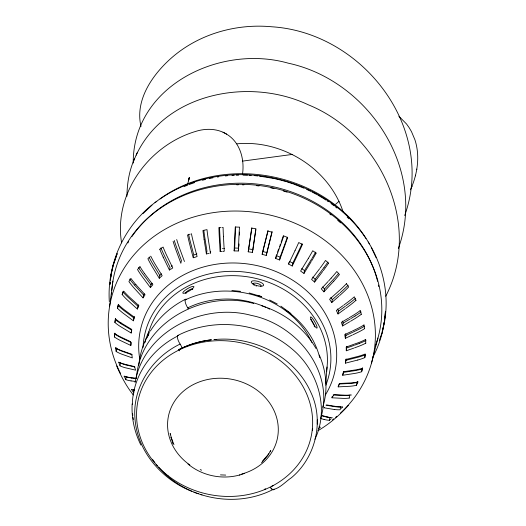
<?xml version="1.0" encoding="UTF-8"?>
<svg xmlns="http://www.w3.org/2000/svg" width="526" height="526" viewBox="0 0 526 526"><rect width="100%" height="100%" fill="white"/><g stroke="black" fill="none" stroke-linecap="round" stroke-linejoin="round"><path stroke-width="0.79" d="M126.937 196.277C127.082 183.449 129.225 170.47 134.551 158.734M132.144 403.929C131.369 418.098 134.577 432.379 140.902 445.055M132.335 404.428C132.868 375.446 151.922 348.994 177.426 336.186M327.04 366.99L325.818 383.533M238.955 246.286L239.06 243.946M238.6 249.574L238.324 251.001L234.123 250.895L234.787 235.97A59.714 5.391 -88.6 0 1 235.286 226.995L237.127 227.074M234.123 250.895L234.668 248.048L235.339 233.123M238.324 251.001L238.988 236.075A59.714 5.391 -88.6 0 1 239.488 227.1L238.962 227.114M133.223 163.099C132.861 85.62 220.394 43.954 288.143 63.153C368.088 80.261 427.165 168.977 398.34 248.496M239.448 235.076L239.54 233.228A59.714 5.391 -88.6 0 1 239.6 232.084M215.581 339.467C253.933 336.068 294.987 356.47 310.879 392.422C324.483 421.168 315.679 457.627 291.325 477.792C285.585 481.553 279.484 488.785 272.567 489.581C271.732 489.062 271.107 488.279 270.535 487.503C270.14 486.806 272.087 490.114 273.441 489.805C274.145 489.404 274.256 488.661 273.632 489.732M242.499 174.205C244.741 159.246 240.007 141.895 226.252 133.939C217.008 128.331 205.278 128.226 195.212 131.559C148.74 145.538 113.445 193.713 121.591 242.848M110.006 284.336L110.23 282.028M110.046 284.27L110.21 282.686M110.467 280.312L111.052 274.769L110.447 279.72M384.184 323.253L385.446 311.379C384.467 327.382 380.357 343.241 372.743 357.384M411.463 187.512C417.703 172.561 420.037 155.446 414.935 139.804L411.463 131.585L409.129 127.627L406.539 123.998L398.866 116.22M131.776 329.717L131.171 333.017L120.632 326.672A59.714 28.72 7.1 0 1 114.878 322.484L115.372 318.802M115.602 318.493L114.911 322.477M131.171 333.017L131.631 329.348L121.092 322.997M345.411 363.157L345.871 359.482L358.232 356.358A59.714 28.72 7.1 0 0 365.254 353.972L364.768 357.621L365.314 354.774A59.714 28.72 7.1 0 1 358.305 357.167L345.957 360.31L345.411 363.157L357.772 360.034M345.957 360.31L346.128 358.942M136.444 377.957C140.297 322.629 203.194 289.247 253.782 303.515M138.838 365.274C139.679 355.642 142.421 346.246 146.675 337.574M109.559 306.73L112.912 281.114M382.152 332.156L384.559 321.281C389.437 293.975 382.737 265.36 368.213 241.94M253.282 247.24L252.395 252.401L248.219 251.816L250.389 237.016A59.714 1.657 -82 0 1 251.724 228.113M248.219 251.816L250.935 234.169A59.714 1.657 -82 0 1 251.855 228.001M252.395 252.401L254.564 237.601A59.714 1.657 -82 0 1 255.906 228.698L251.724 228.126M254.847 236.588L254.367 239.823M253.348 246.779L253.828 243.531M253.894 243.071L254.301 240.283M254.913 236.128L255.117 234.754A59.714 1.657 -82 0 1 255.873 229.691M117.916 306.106L117.502 308.243L118.508 304.679M122.604 292.384L122.196 294.521L123.722 291.128A59.714 28.167 24.2 0 0 129.061 296.73L138.864 305.632L137.339 309.025L127.516 300.129A59.714 28.167 24.2 0 1 122.157 294.521M120.454 362.73L119.981 365.8L118.804 362.184M117.469 308.249A59.714 28.687 15.7 0 0 123.097 313.154L133.354 320.807L134.34 316.409M137.339 309.025L138.456 304.916M114.425 336.995A59.714 28.259 -1.4 0 0 120.237 340.427L130.823 345.457L131.237 343.32M131.092 380.896A59.714 24.045 -26 0 1 125.819 379.654L126.187 376.353M135.912 284.638A59.714 27.168 32.6 0 1 130.889 278.372L128.903 281.548A59.714 27.168 32.6 0 0 133.887 287.807L143.052 297.887L143.598 295.04L144.361 293.856M139.923 266.741L137.51 269.542A59.714 25.702 40.8 0 0 142.046 276.413L150.403 287.571L150.949 284.724L152.211 283.264M133.952 389.496L133.683 392.744L131.5 389.47A59.714 21.776 -33.7 0 0 134.4 389.963M148.957 257.766L147.872 258.713A59.714 23.795 48.7 0 0 151.869 266.123L159.26 278.261L159.805 275.414L161.62 273.829M169.674 269.983L170.016 267.267L163.724 254.275A59.714 21.481 56.4 0 1 160.917 247.845M174.27 240.474A59.714 18.798 63.8 0 0 176.361 246.727L181.411 260.423L180.865 263.276L175.802 249.574A59.714 18.798 63.8 0 1 173.107 241.283M208.921 253.407L206.396 253.94L206.948 251.093L204.64 236.437A59.714 12.519 77.9 0 1 203.799 230.335M209.927 253.19L210.433 253.078L210.709 251.652M220.276 251.592L220.65 248.759L219.815 233.886A59.714 9.034 84.7 0 1 219.552 227.692M262.145 254.347L265.801 239.843A59.714 2.104 -75.4 0 0 267.964 231.105L272.041 232.183A59.714 2.104 -75.4 0 1 269.884 240.915L266.228 255.412L262.145 254.347L263.151 249.686M266.228 255.412L270.436 238.061A59.714 2.104 -75.4 0 0 272.074 231.473M275.67 258.457L280.766 244.412A59.714 5.832 -68.8 0 0 283.731 235.937L287.637 237.469A59.714 5.832 -68.8 0 1 284.678 245.938L279.589 259.975L275.67 258.457L276.222 255.61M279.589 259.975L280.134 257.129L285.23 243.084A59.714 5.832 -68.8 0 0 287.301 237.219M302.43 244.465A59.714 9.461 -62.1 0 1 298.696 252.598L292.246 266.011L288.557 264.065L288.833 262.645M292.246 266.011L292.791 263.164L299.255 249.751A59.714 9.461 -62.1 0 0 302.082 243.623M308.321 258.437L300.596 271.081L303.982 273.428L304.528 270.581L311.786 258.72M319.63 268.74L311.563 279.385L314.601 282.087L315.146 279.24L324.029 267.497M328.125 281.469L321.287 288.833L323.917 291.845L324.463 288.998L334.365 278.28A59.714 19.133 -41.1 0 0 338.665 273.31M346.483 283.678A59.714 21.776 -33.7 0 1 340.342 289.675L329.592 299.261L331.768 302.529L332.32 299.682L339.421 293.403M344.872 309.005L338.027 313.969L338.58 311.122L337.521 308.953M349.737 321.754L342.584 325.956L343.136 323.109L342.472 321.084M349.244 398.077A59.714 27.168 32.6 0 1 342.959 398.366L331.965 397.787L332.241 396.361M352.321 335.055L345.358 338.29L345.911 335.443L345.621 333.78M357.943 381.909L356.418 385.302A59.714 28.167 24.2 0 1 349.81 386.275L338.179 386.873L338.593 384.736M353.735 348.146L346.305 350.763L346.818 346.299M362.46 367.911L361.632 371.75A59.714 28.687 15.7 0 1 354.767 373.421L342.689 375.262L343.097 373.125M340.69 406.927L340.144 409.774A59.714 25.702 40.8 0 1 334.339 409.484M349.211 398.05L349.764 395.204A59.714 27.168 32.6 0 1 343.504 395.519M356.418 385.302L357.345 381.613M384.743 320.314L382.165 332.182M416.704 169.701L416.842 169.083M415.435 175.829L415.573 175.184M135.077 382.54C143.874 330.92 203.279 302.226 251.481 315.455C296.638 324.305 335.345 371.948 320.597 418.505M189.196 177.952L188.499 180.852L189.314 177.518L187.861 183.396M265.788 239.251L264.874 242.874M265.9 238.797L266.353 236.996A59.714 2.104 -75.4 0 0 267.99 230.408M263.263 249.232L263.723 247.417M263.842 246.964L264.183 245.603M264.295 245.149L264.756 243.328M371.547 362.973L377.931 338.008M362.631 368.187L361.632 371.75M118.363 304.291L118.087 305.284M133.354 320.807L134.354 317.244L124.077 309.597A59.714 28.687 15.7 0 1 118.468 304.679M343.452 371.639L343.235 372.415L355.333 370.587A59.714 28.687 15.7 0 0 362.21 368.923M342.689 375.262L343.688 371.698L355.786 369.87A59.714 28.687 15.7 0 0 362.664 368.207M404.691 215.535C436.33 127.292 361.849 32.441 271.843 26.78C234.964 23.295 196.586 34.657 169.188 59.977C151.297 76.5 134.919 101.045 141.007 126.45M380.62 336.988L381.981 332.932L381.205 335.193M322.642 407.308C328.316 390.292 326.449 371.356 319.295 355.07M379.404 340.473L380.692 336.706M281.154 242.006L281.311 241.565M276.38 255.169L276.538 254.735M280.056 245.063L280.371 244.189M277.491 252.099L277.656 251.658M277.978 250.777L278.293 249.896M278.458 249.455L278.616 249.015M279.576 246.378L279.733 245.944M136.149 155.163C165.381 92.661 249.554 77.02 308.229 104.766C380.311 133.972 422.648 224.78 385.749 296.243M133.262 161.653L137.431 152.27M410.411 189.827L412.016 186.27M338.179 386.873L339.704 383.474L351.348 382.902A59.714 28.167 24.2 0 0 357.976 381.935M314.89 439.269C329.802 408.485 317.704 370.015 291.976 348.929C261.047 322.451 214.108 316.843 177.867 335.437M295.02 250.646L288.557 264.065M270.062 451.749L270.752 450.572L267.649 455.674L261.547 462.755M311.241 261.567L303.982 273.428M351.112 395.085L351.237 394.881A59.714 27.168 32.6 0 1 344.984 395.197L333.99 394.618L331.965 397.787M143.052 297.887L145.077 294.718L135.892 284.645M150.351 331.045C158.674 317.651 170.772 306.816 184.764 299.603M268.319 454.53L268.779 453.885L262.586 461.078M320.176 268.01L320.446 267.642A59.714 16.168 -48.3 0 0 325.528 260.449L328.54 263.158M323.214 270.712L323.483 270.344A59.714 16.168 -48.3 0 0 328.559 263.151M322.668 271.442L314.601 282.087M342.327 407.242L342.63 406.887A59.714 25.702 40.8 0 1 336.824 406.598L326.639 404.928M342.025 407.597L341.42 408.301M324.535 407.38L324.167 407.801L334.352 409.511M150.403 287.571L152.888 284.684L144.512 273.52M331.183 278.116L328.743 280.799M333.813 281.127L323.917 291.845M348.422 405.329C339.572 415.284 329.329 424.068 317.809 430.781M143.052 213.556L151.968 205.166M331.768 302.529L338.875 296.25M340.098 292.798L343.083 290.096A59.714 21.776 -33.7 0 0 348.12 285.23M339.546 295.651L342.531 292.949A59.714 21.776 -33.7 0 0 348.666 286.953L346.456 283.685M150.048 256.806L149.325 257.444M335.621 204.292L339.053 201.254M331.176 418.683L330.446 419.321M330.085 419.643L329.355 420.274L329.907 417.427A59.714 23.795 48.7 0 1 324.641 416.592L321.228 415.678M159.26 278.261L162.166 275.709L154.756 263.565A59.714 23.795 48.7 0 1 150.752 256.149M156.774 201.287C125.168 223.852 106.863 262.875 109.309 301.576M338.58 311.122L345.424 306.158M343.899 305.008L347.798 302.121A59.714 24.045 -26 0 0 354.314 296.802L355.977 300.274M346.141 305.639L350.033 302.746A59.714 24.045 -26 0 0 355.398 298.439M345.595 308.486L349.488 305.593A59.714 24.045 -26 0 0 356.003 300.274M154.979 202.674C220.124 150.561 328.185 171.345 369.364 243.893M343.182 305.534L336.338 310.491L338.027 313.969M162.067 247.753L163.093 247.062A59.714 21.481 56.4 0 0 166.466 254.946L172.752 267.938L170.49 269.443M172.272 265.775L171.45 266.32M161.653 248.029L159.812 249.245M318.48 428.42L320.327 427.184A59.714 21.481 56.4 0 1 318.947 426.941M160.082 198.966C224.484 154.348 322.734 173.251 365.997 238.561M355.109 316.008L351.039 318.467M343.136 323.109L350.283 318.907M349.317 317.697L353.387 315.238A59.714 25.899 -18 0 0 360.192 310.629M350.487 321.314L354.557 318.855A59.714 25.899 -18 0 0 361.362 314.252M348.56 318.138L341.413 322.339L342.584 325.956M178.518 335.404A6.312 1.986 63.8 0 0 177.492 337.948A6.312 1.986 63.8 0 0 180.109 344.063C152.507 357.239 132.44 386.893 134.932 418.006C136.938 451.071 161.66 479.436 191.76 491.31M272.711 489.653C235.47 508.642 186.303 498.911 158.845 467.476M186.46 299.287A6.312 1.966 64.3 0 0 185.139 301.477A6.312 1.966 64.3 0 0 187.749 307.861C211.978 295.98 241.381 296.375 265.86 307.342M271.594 486.353L273.52 485.432M345.911 335.443L358.206 329.657A59.714 27.313 -9.8 0 0 364.373 326.291M352.453 330.999L357.022 328.809A59.714 27.313 -9.8 0 0 364.012 324.93M353.091 334.7L357.66 332.504A59.714 27.313 -9.8 0 0 364.643 328.632M351.684 331.36L344.721 334.589L345.358 338.29M185.119 299.958C229.606 278.543 290.536 296.914 311.859 342.479M184.021 186.612L187.756 185.093M359.284 343.465L355.063 345.023M346.858 347.916L354.281 345.299M264.269 489.351L265.63 488.858M354.511 347.87L358.739 346.312A59.714 28.259 -1.4 0 0 365.8 343.182M189.248 184.488L194.594 182.594M196.915 253.926L194.272 254.84M190.228 234.103L188.065 234.846M195.889 256.944L197.092 256.524L193.371 242.262A59.714 15.793 71 0 1 191.418 233.662M195.409 257.109L193.726 257.687M187.986 464.004C203.444 476.911 225.897 480.606 244.675 473.321M239.415 475.044L239.974 474.866M202.392 180.24L205.567 179.432M205.462 229.954L206.981 229.625A59.714 12.519 77.9 0 0 208.138 238.429L210.433 253.078M204.956 230.066L202.944 230.487A59.714 12.519 77.9 0 0 204.101 239.297M209.381 178.538L212.964 177.801M217.304 177.038L218.75 176.808M292.482 154.407L242.308 161.147M225.325 175.96L227.528 175.704M222.334 227.502L223.09 227.423A59.714 9.034 84.7 0 0 223.425 236.358M223.787 251.27L224.26 251.224L223.425 236.352M224.339 248.423L223.866 248.469M223.32 251.316L222.846 251.362M221.071 227.62L220.565 227.666M222.925 248.555L222.459 248.601M221.906 251.448L220.499 251.573M220.065 227.712L219.053 227.797M236.799 143.835C282.015 139.449 328.954 168.333 343.13 211.925M350.375 383.447L339.086 384.006M231.959 175.395L234.175 175.243M236.398 175.184L238.626 175.125M243.084 175.105L247.549 175.184M238.607 248.147L234.668 248.048M238.436 227.1L237.647 227.087M343.524 395.539L333.201 394.973M220.46 474.886L225.7 475.09M249.041 175.276L251.27 175.408M231.887 290.49L240.606 291.358M136.596 378.266L129.376 377.438A59.714 24.045 -26 0 1 124.129 376.175M136.392 378.648L131.618 378.062M254.249 175.592L257.964 175.98M259.45 176.131L274.197 178.544M135.544 381.462L131.066 380.909M252.947 249.554L248.765 248.969M325.975 405.178L329.828 405.862M330.473 405.973L334.904 406.664A59.714 25.702 40.8 0 0 340.716 406.96M134.912 367.017L126.03 364.945M274.927 178.715L280.739 180.096M327.014 416.908L321.261 415.27M324.108 419.465L320.676 418.525M266.774 252.565L262.698 251.5M249.199 292.962L261.639 296.684M124.307 364.176L134.459 366.55L135.629 370.166L125.484 367.792A59.714 25.899 -18 0 1 119.941 365.82M281.463 180.3L286.492 181.726M200.524 494.44L202.017 494.881M287.209 181.93L292.877 183.798M196.836 493.224L198.309 493.73M257.589 295.277L261.705 296.71M132.217 354.833L122.394 351.375A59.714 27.313 -9.8 0 1 116.673 348.672L116.161 351.506A59.714 27.313 -9.8 0 0 121.868 354.215L132.315 357.91L131.684 354.215L121.204 350.526A59.714 27.313 -9.8 0 1 115.483 347.824M261.678 305.718C284.053 312.931 304.278 327.856 315.968 348.462M193.923 492.165L196.106 492.974M280.134 257.129L276.466 255.708M293.58 184.034L303.936 188.17M200.209 469.613L201.596 470.178M131.369 342.61L120.763 337.593M306.651 189.373L310.649 191.3M267.754 308.21L269.628 309.124M269.614 299.998L277.235 303.962M302.417 244.478L298.729 242.532A59.714 9.461 -62.1 0 1 295.014 250.652M292.791 263.164L289.57 261.468M226.607 134.13L223.024 132.21M311.984 191.944L316.534 194.396M317.829 195.093L322.879 198.105M131.717 330.17L121.177 323.825M323.51 198.48L325.956 200.09M327.172 200.899L328.395 201.701M280.877 306.171L290.963 313.535M316.027 253.026L312.74 250.744A59.714 12.926 -55.3 0 1 308.315 258.437M304.528 270.581L301.714 268.635M330.999 203.549L334.312 205.955M133.9 317.96L123.623 310.314A59.714 28.687 15.7 0 1 118.015 305.396M335.581 206.974L336.857 207.987M315.146 279.24L312.681 277.051M137.884 306.178L128.061 297.282A59.714 28.167 24.2 0 1 122.709 291.674M347.186 217.093L348.929 218.763M143.598 295.04L134.413 284.96M324.463 288.998L322.655 286.933M156.15 464.254L157.471 465.878M150.949 284.724L142.572 273.559A59.714 25.702 40.8 0 1 138.542 267.543M133.348 395.019C126.352 386.215 121.033 376.228 116.641 365.912M153.638 460.934L154.868 462.604M152.455 459.237L153.244 460.368M332.32 299.682L330.821 297.44M159.805 275.414L152.395 263.276A59.714 23.795 48.7 0 1 149.082 257.234M371.244 247.325L376.11 257.72M125.852 379.627L124.162 376.156M169.471 270.114L163.172 257.122M173.948 444.667L171.049 437.264L171.233 438.02M184.455 261.501L179.399 247.805A59.714 18.798 63.8 0 1 176.697 239.514M172.949 443.74L170.187 433.47L170.391 434.798M361.329 314.246L360.159 310.623M364.617 328.625L363.992 325.035M116.693 348.547L116.575 347.883M116.141 351.394L115.523 347.804M133.058 417.48L133.38 419.531M206.396 253.94L204.088 239.291M132.585 413.357L132.795 415.422M220.105 251.606L219.27 236.733A59.714 9.034 84.7 0 1 218.928 227.791M365.767 343.162L365.675 339.448M346.305 350.763L346.22 347.042L358.647 342.59A59.714 28.259 -1.4 0 0 365.708 339.461M130.823 345.457L130.731 341.742L120.125 336.719A59.714 28.259 -1.4 0 1 114.333 333.274M114.984 333.214L114.464 336.982L114.372 333.26M317.27 424.114L317.25 419.787M213.872 339.592A88.638 78.828 6.5 0 1 216.442 339.401M179.563 350.875A6.312 1.986 63.8 0 1 178.958 350.04M180.109 344.063A6.312 1.986 63.8 0 1 182.246 348.396M214.549 339.52A88.611 78.815 6.5 0 1 215.64 339.434M312.654 428.822A88.605 75.639 10.4 0 1 312.464 429.9M187.749 307.861A6.312 1.966 64.3 0 1 188.321 308.808M312.608 429.091A88.559 75.593 10.5 0 1 312.385 430.307M127.831 243.019A134.229 117.627 10.9 0 1 128.62 241.69M131.987 236.47A134.229 117.627 10.9 0 1 267.931 185.671A134.229 117.627 10.9 0 1 377.589 281.298M378.464 285.092A134.229 117.627 10.9 0 1 378.779 286.611M236.779 184.823A134.498 117.863 10.9 0 1 238.37 184.797M242.348 184.797A134.498 117.863 10.9 0 1 243.939 184.83M256.681 185.678A134.498 117.863 10.9 0 1 259.068 185.954M270.903 187.907A134.498 117.863 10.9 0 1 274.033 188.584M283.317 190.997A134.498 117.863 10.9 0 1 287.137 192.174M329.855 214.036A134.498 117.863 10.9 0 1 331.097 214.97M337.725 220.328A134.498 117.863 10.9 0 1 340.611 222.879M147.326 337.784A91.156 79.88 10.9 0 1 251.467 277.472A91.156 79.88 10.9 0 1 326.422 371.75M285.151 309.834A88.394 77.467 10.9 0 1 319.736 357.687M189.853 464.997A55.598 48.721 10.9 0 1 185.79 389.306A55.598 48.721 10.9 0 1 270.417 404.106A55.598 48.721 10.9 0 1 241.658 474.058M143.046 347.443A94.345 82.681 10.9 0 1 253.992 273.54A94.345 82.681 10.9 0 1 325.837 385.19M139.699 358.804A99.421 87.125 10.9 0 1 254.347 265.051A99.421 87.125 10.9 0 1 325.443 394.894M120.625 373.657A134.15 117.554 10.9 0 1 170.095 226.502A134.15 117.554 10.9 0 1 344.103 257.747A134.15 117.554 10.9 0 1 340.427 413.127M336.844 416.303A134.15 117.554 10.9 0 1 335.621 417.335M333.747 418.854A134.15 117.554 10.9 0 1 332.485 419.847M111.834 290.22A135.701 118.915 10.9 0 1 272.014 187.67A135.701 118.915 10.9 0 1 375.301 346.095M111.617 294.08A135.701 118.915 10.9 0 1 111.69 292.535M310.596 319.552A4.195 0.75 60.5 0 1 313.687 323.871A4.195 0.75 60.5 0 1 314.18 326.731M144.966 342.577A6.457 0.638 -71.1 0 1 148.299 332.846A6.457 0.638 -71.1 0 1 148.312 335.831M185.566 293.291A4.195 0.96 -30.6 0 1 189.452 289.833A4.195 0.96 -30.6 0 1 192.523 289.642M186.23 293.37A4.195 0.96 -30.6 0 1 186.099 293.383M254.367 285.302A4.195 1.433 15.4 0 1 253.795 283.185A4.195 1.433 15.4 0 1 259.14 284.073A4.195 1.433 15.4 0 1 260.745 286.361M256.366 286.137A4.195 1.433 15.4 0 1 256.07 286.045M133.926 392.837A59.714 21.776 -33.7 0 1 133.65 392.771M134.472 389.99A59.714 21.776 -33.7 0 1 134.196 389.924M131.638 378.049A59.714 24.045 -26 0 1 126.365 376.807M124.327 364.163A59.714 25.899 -18 0 1 118.771 362.204M126.049 364.932A59.714 25.899 -18 0 1 120.493 362.973M120.789 337.58A59.714 28.259 -1.4 0 1 114.97 334.148M121.111 322.99A59.714 28.72 7.1 0 1 115.332 318.815M121.204 323.819A59.714 28.72 7.1 0 1 115.424 319.637M134.432 284.96A59.714 27.168 32.6 0 1 129.698 279.089M144.532 273.52A59.714 25.702 40.8 0 1 139.962 266.649M163.191 257.129A59.714 21.481 56.4 0 1 159.786 249.232M187.565 234.99A59.714 15.793 71 0 0 189.531 243.597L193.239 257.852L193.792 255.005L190.07 240.744A59.714 15.793 71 0 1 188.558 234.261M235.339 233.13A59.714 5.391 -88.6 0 1 235.668 226.91M283.382 235.701A59.714 5.832 -68.8 0 1 281.693 240.494M315.633 252.138A59.714 12.926 -55.3 0 1 312.247 257.937M316.146 253.078A59.714 12.926 -55.3 0 1 311.701 260.784M327.895 262.086A59.714 16.168 -48.3 0 1 324.016 267.504M333.8 281.127A59.714 19.133 -41.1 0 0 339.461 274.506L336.811 271.501A59.714 19.133 -41.1 0 1 331.17 278.116M361.112 311.99A59.714 25.899 -18 0 1 355.089 316.001M365.932 340.546A59.714 28.259 -1.4 0 1 359.271 343.452M364.794 357.641A59.714 28.72 7.1 0 1 357.759 360.021M356.996 382.481A59.714 28.167 24.2 0 1 350.355 383.428M329.381 420.307A59.714 23.795 48.7 0 1 324.095 419.439M332.287 417.749A59.714 23.795 48.7 0 1 327.001 416.881M111.63 271.87L110.677 276.742L113.254 265.091L117.127 253.775L113.254 265.091L111.63 271.87M211.307 339.849A88.638 78.828 6.5 0 0 178.722 349.685A88.611 78.815 6.5 0 1 211.307 339.835M168.373 475.984A88.414 77.48 10.9 0 0 311.392 435.416A88.414 77.48 10.9 0 0 194.035 344.26A88.414 77.48 10.9 0 0 168.373 475.984M311.3 320.064A6.457 1.137 60.4 0 0 316.968 328.125A6.457 1.137 60.4 0 0 313.134 319.302A6.457 1.137 60.4 0 0 311.3 320.064M186.171 292.614A6.457 1.466 -30.6 0 0 193.916 286.591A6.457 1.466 -30.6 0 0 184.961 290.385A6.457 1.466 -30.6 0 0 186.171 292.614M253.769 284.454A6.457 2.203 15.4 0 0 263.664 285.237A6.457 2.203 15.4 0 0 254.9 280.812A6.457 2.203 15.4 0 0 253.769 284.454"/></g></svg>
